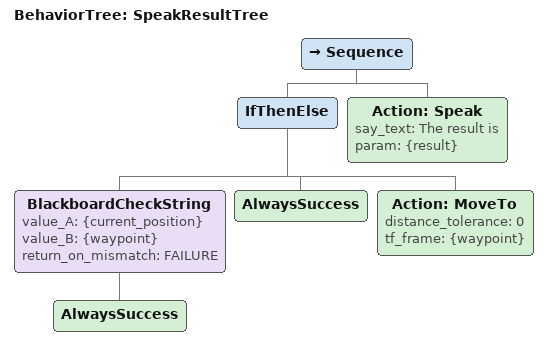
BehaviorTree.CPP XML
<?xml version="1.0"?>
<root main_tree_to_execute="SpeakResultTree">
    <BehaviorTree ID="SpeakResultTree">
        <Sequence>
            <IfThenElse>
                <BlackboardCheckString value_A="{current_position}" value_B="{waypoint}" return_on_mismatch="FAILURE">
                    <AlwaysSuccess/>
                </BlackboardCheckString>
                <AlwaysSuccess/>
                <Action ID="MoveTo" distance_tolerance="0" tf_frame="{waypoint}"/>
            </IfThenElse>
            <Action ID="Speak" say_text="The result is " param="{result}"/>
        </Sequence>
    </BehaviorTree>
</root>
